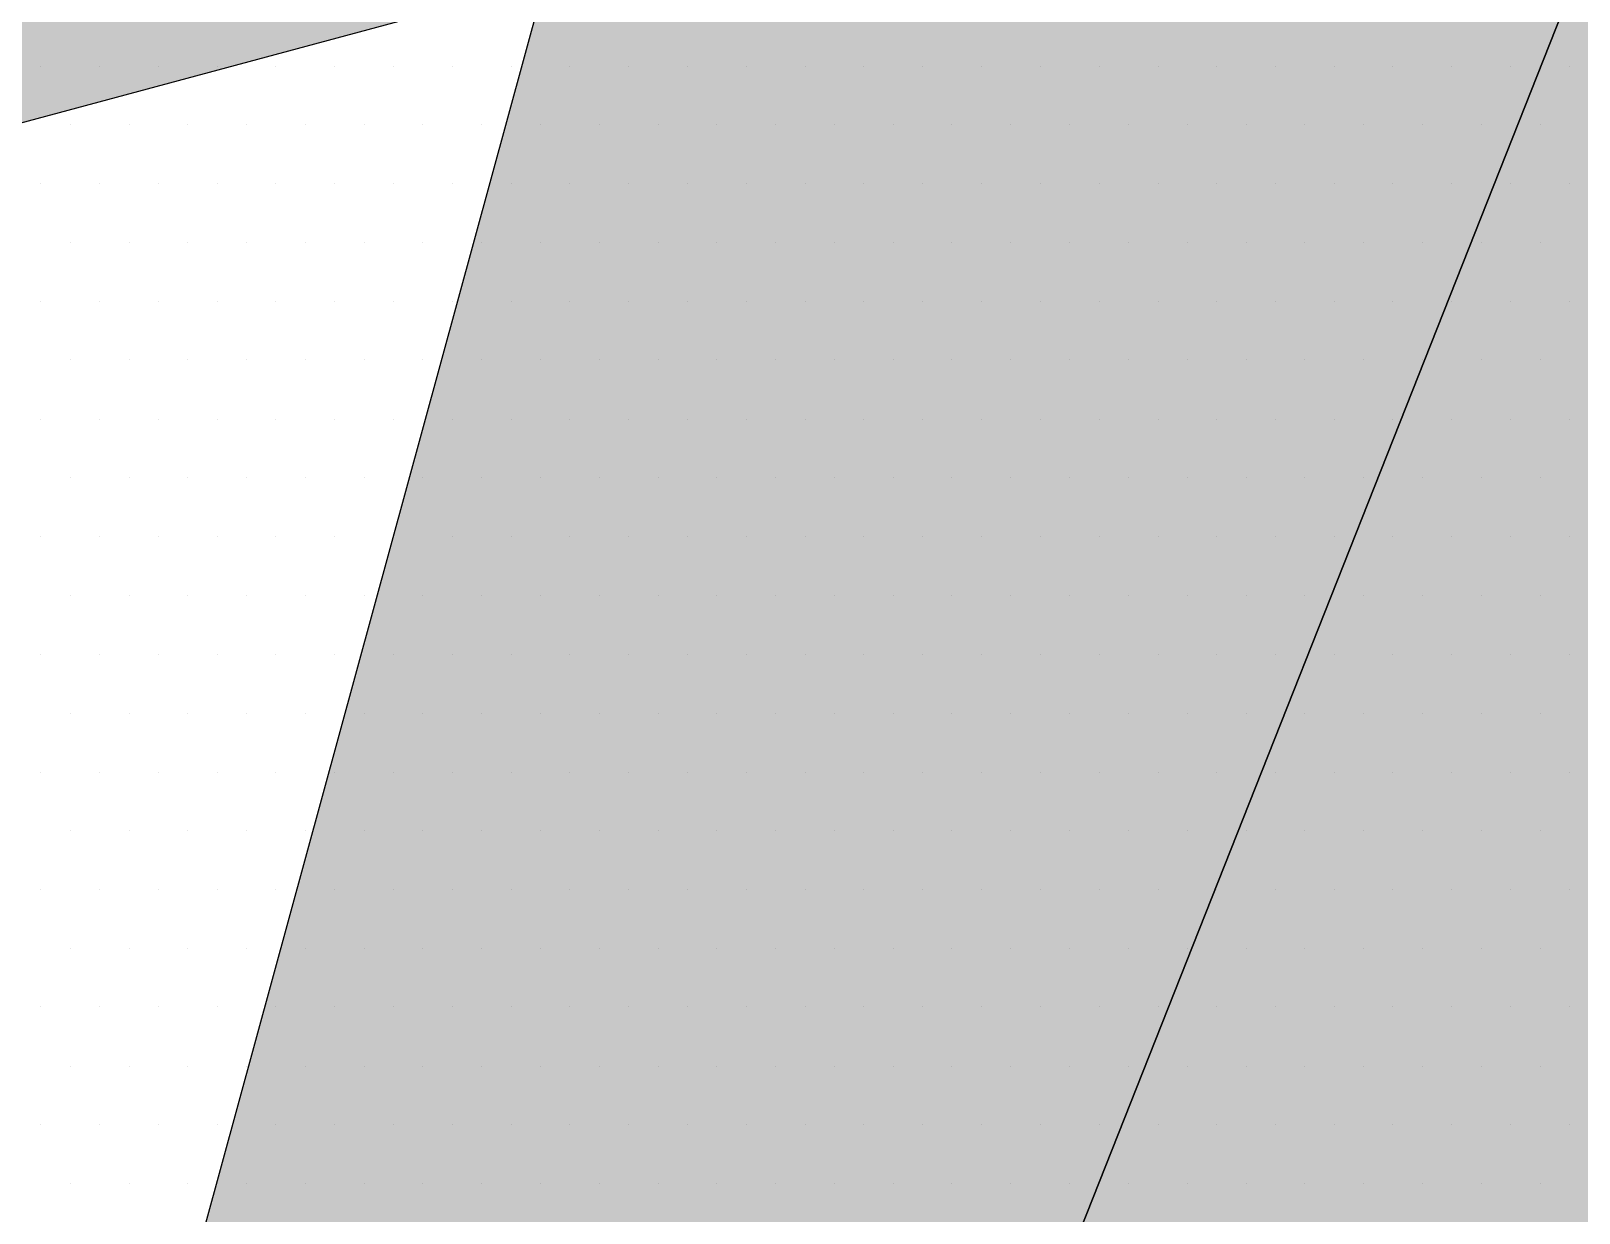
# Paper-space layout 'TOP_A1_00200_01-01-2017_MODELE' of a CAD drawing. Header units: metres. Extents: x 1274 to 2143, y 12 to 312.
# Drawn here: x 2044.582 to 2046.031, y 282.662 to 283.768 of the extents above; entities that cross this region are included whole.
import ezdxf

# ---------------------------------------------------------------- set-up
doc = ezdxf.new("R2010")
doc.units = ezdxf.units.M
doc.header["$LTSCALE"] = 2
doc.set_wipeout_variables(frame=1)
doc.linetypes.add('CACHEX2', pattern=[0.75, 0.5, -0.25])
for name, color, linetype in [('CARTOUCHE', 7, 'Continuous'), ('LOGO', 4, 'Continuous'), ('rosace', 7, 'Continuous')]:
    doc.layers.add(name, color=color, linetype=linetype)

# ---------------------------------------------------------------- blocks, each defined once
blk = doc.blocks.new('A$C715108E3')
at = {"layer": 'LOGO', "color": 131}
for p, q in [((-11.7628, -15.2579), (-11.7628, -15.2579)), ((-11.6713, -15.2579), (-11.6713, -15.2579)), ((-11.5795, -15.2579), (-11.5795, -15.2579)), ((-11.4877, -15.2579), (-11.4877, -15.2579)), ((-11.3966, -15.2579), (-11.3966, -15.2579)), ((-11.3046, -15.2579), (-11.3046, -15.2579)), ((-11.2126, -15.2579), (-11.2126, -15.2579)), ((-11.1213, -15.2579), (-11.1213, -15.2579)), ((-11.0293, -15.2579), (-11.0293, -15.2579)), ((-10.9374, -15.2579), (-10.9374, -15.2579)), ((-10.846, -15.2579), (-10.846, -15.2579)), ((-10.754, -15.2579), (-10.754, -15.2579)), ((-10.6619, -15.2579), (-10.6619, -15.2579)), ((-10.5703, -15.2579), (-10.5703, -15.2579)), ((-10.479, -15.2579), (-10.479, -15.2579)), ((-10.3868, -15.2579), (-10.3868, -15.2579)), ((-10.295, -15.2579), (-10.295, -15.2579)), ((-10.2037, -15.2579), (-10.2037, -15.2579)), ((-10.1117, -15.2579), (-10.1117, -15.2579)), ((-10.0199, -15.2579), (-10.0199, -15.2579)), ((-9.9286, -15.2579), (-9.9286, -15.2579)), ((-9.8369, -15.2579), (-9.8369, -15.2579)), ((-9.7449, -15.2579), (-9.7449, -15.2579)), ((-9.6537, -15.2579), (-9.6537, -15.2579)), ((-9.5616, -15.2579), (-9.5616, -15.2579)), ((-9.4696, -15.2579), (-9.4696, -15.2579)), ((-9.3778, -15.2579), (-9.3778, -15.2579)), ((-11.7174, -15.3493), (-11.7174, -15.3493)), ((-11.6252, -15.3493), (-11.6252, -15.3493)), ((-11.5338, -15.3493), (-11.5338, -15.3493)), ((-11.442, -15.3493), (-11.442, -15.3493)), ((-11.3501, -15.3493), (-11.3501, -15.3493)), ((-11.2587, -15.3493), (-11.2587, -15.3493)), ((-11.1668, -15.3493), (-11.1668, -15.3493)), ((-11.0748, -15.3493), (-11.0748, -15.3493)), ((-10.9835, -15.3493), (-10.9835, -15.3493)), ((-10.8917, -15.3493), (-10.8917, -15.3493)), ((-10.7995, -15.3493), (-10.7995, -15.3493)), ((-10.7084, -15.3493), (-10.7084, -15.3493)), ((-10.6166, -15.3493), (-10.6166, -15.3493)), ((-10.5248, -15.3493), (-10.5248, -15.3493)), ((-10.4327, -15.3493), (-10.4327, -15.3493)), ((-10.3415, -15.3493), (-10.3415, -15.3493)), ((-10.2496, -15.3493), (-10.2496, -15.3493)), ((-10.1578, -15.3493), (-10.1578, -15.3493)), ((-10.0662, -15.3493), (-10.0662, -15.3493)), ((-9.9741, -15.3493), (-9.9741, -15.3493)), ((-9.8823, -15.3493), (-9.8823, -15.3493)), ((-9.7912, -15.3493), (-9.7912, -15.3493)), ((-9.699, -15.3493), (-9.699, -15.3493)), ((-9.6072, -15.3493), (-9.6072, -15.3493)), ((-9.5159, -15.3493), (-9.5159, -15.3493)), ((-9.4239, -15.3493), (-9.4239, -15.3493)), ((-11.7628, -15.4406), (-11.7628, -15.4406)), ((-11.6713, -15.4406), (-11.6713, -15.4406)), ((-11.5795, -15.4406), (-11.5795, -15.4406)), ((-11.4877, -15.4406), (-11.4877, -15.4406)), ((-11.3966, -15.4406), (-11.3966, -15.4406)), ((-11.3046, -15.4406), (-11.3046, -15.4406)), ((-11.2126, -15.4406), (-11.2126, -15.4406)), ((-11.1213, -15.4406), (-11.1213, -15.4406)), ((-11.0293, -15.4406), (-11.0293, -15.4406)), ((-10.9374, -15.4406), (-10.9374, -15.4406)), ((-10.846, -15.4406), (-10.846, -15.4406)), ((-10.754, -15.4406), (-10.754, -15.4406)), ((-10.6619, -15.4406), (-10.6619, -15.4406)), ((-10.5703, -15.4406), (-10.5703, -15.4406)), ((-10.479, -15.4406), (-10.479, -15.4406)), ((-10.3868, -15.4406), (-10.3868, -15.4406)), ((-10.295, -15.4406), (-10.295, -15.4406)), ((-10.2037, -15.4406), (-10.2037, -15.4406)), ((-10.1117, -15.4406), (-10.1117, -15.4406)), ((-10.0199, -15.4406), (-10.0199, -15.4406)), ((-9.9286, -15.4406), (-9.9286, -15.4406)), ((-9.8369, -15.4406), (-9.8369, -15.4406)), ((-9.7449, -15.4406), (-9.7449, -15.4406)), ((-9.6537, -15.4406), (-9.6537, -15.4406)), ((-9.5616, -15.4406), (-9.5616, -15.4406)), ((-9.4696, -15.4406), (-9.4696, -15.4406)), ((-9.3778, -15.4406), (-9.3778, -15.4406)), ((-11.7174, -15.5332), (-11.7174, -15.5332)), ((-11.6252, -15.5332), (-11.6252, -15.5332)), ((-11.5338, -15.5332), (-11.5338, -15.5332)), ((-11.442, -15.5332), (-11.442, -15.5332)), ((-11.3501, -15.5332), (-11.3501, -15.5332)), ((-11.2587, -15.5332), (-11.2587, -15.5332)), ((-11.1668, -15.5332), (-11.1668, -15.5332)), ((-11.0748, -15.5332), (-11.0748, -15.5332)), ((-10.9835, -15.5332), (-10.9835, -15.5332)), ((-10.8917, -15.5332), (-10.8917, -15.5332)), ((-10.7995, -15.5332), (-10.7995, -15.5332)), ((-10.7084, -15.5332), (-10.7084, -15.5332)), ((-10.6166, -15.5332), (-10.6166, -15.5332)), ((-10.5248, -15.5332), (-10.5248, -15.5332)), ((-10.4327, -15.5332), (-10.4327, -15.5332)), ((-10.3415, -15.5332), (-10.3415, -15.5332)), ((-10.2496, -15.5332), (-10.2496, -15.5332)), ((-10.1578, -15.5332), (-10.1578, -15.5332)), ((-10.0662, -15.5332), (-10.0662, -15.5332)), ((-9.9741, -15.5332), (-9.9741, -15.5332)), ((-9.8823, -15.5332), (-9.8823, -15.5332)), ((-9.7912, -15.5332), (-9.7912, -15.5332)), ((-9.699, -15.5332), (-9.699, -15.5332)), ((-9.6072, -15.5332), (-9.6072, -15.5332)), ((-9.5159, -15.5332), (-9.5159, -15.5332)), ((-9.4239, -15.5332), (-9.4239, -15.5332)), ((-11.7628, -15.6246), (-11.7628, -15.6246)), ((-11.6713, -15.6246), (-11.6713, -15.6246)), ((-11.5795, -15.6246), (-11.5795, -15.6246)), ((-11.4877, -15.6246), (-11.4877, -15.6246)), ((-11.3966, -15.6246), (-11.3966, -15.6246)), ((-11.3046, -15.6246), (-11.3046, -15.6246)), ((-11.2126, -15.6246), (-11.2126, -15.6246)), ((-11.1213, -15.6246), (-11.1213, -15.6246)), ((-11.0293, -15.6246), (-11.0293, -15.6246)), ((-10.9374, -15.6246), (-10.9374, -15.6246)), ((-10.846, -15.6246), (-10.846, -15.6246)), ((-10.754, -15.6246), (-10.754, -15.6246)), ((-10.6619, -15.6246), (-10.6619, -15.6246)), ((-10.5703, -15.6246), (-10.5703, -15.6246)), ((-10.479, -15.6246), (-10.479, -15.6246)), ((-10.3868, -15.6246), (-10.3868, -15.6246)), ((-10.295, -15.6246), (-10.295, -15.6246)), ((-10.2037, -15.6246), (-10.2037, -15.6246)), ((-10.1117, -15.6246), (-10.1117, -15.6246)), ((-10.0199, -15.6246), (-10.0199, -15.6246)), ((-9.9286, -15.6246), (-9.9286, -15.6246)), ((-9.8369, -15.6246), (-9.8369, -15.6246)), ((-9.7449, -15.6246), (-9.7449, -15.6246)), ((-9.6537, -15.6246), (-9.6537, -15.6246)), ((-9.5616, -15.6246), (-9.5616, -15.6246)), ((-9.4696, -15.6246), (-9.4696, -15.6246)), ((-9.3778, -15.6246), (-9.3778, -15.6246)), ((-11.7174, -15.7159), (-11.7174, -15.7159)), ((-11.6252, -15.7159), (-11.6252, -15.7159)), ((-11.5338, -15.7159), (-11.5338, -15.7159)), ((-11.442, -15.7159), (-11.442, -15.7159)), ((-11.3501, -15.7159), (-11.3501, -15.7159)), ((-11.2587, -15.7159), (-11.2587, -15.7159)), ((-11.1668, -15.7159), (-11.1668, -15.7159)), ((-11.0748, -15.7159), (-11.0748, -15.7159)), ((-10.9835, -15.7159), (-10.9835, -15.7159)), ((-10.8917, -15.7159), (-10.8917, -15.7159)), ((-10.7995, -15.7159), (-10.7995, -15.7159)), ((-10.7084, -15.7159), (-10.7084, -15.7159)), ((-10.6166, -15.7159), (-10.6166, -15.7159)), ((-10.5248, -15.7159), (-10.5248, -15.7159)), ((-10.4327, -15.7159), (-10.4327, -15.7159)), ((-10.3415, -15.7159), (-10.3415, -15.7159)), ((-10.2496, -15.7159), (-10.2496, -15.7159)), ((-10.1578, -15.7159), (-10.1578, -15.7159)), ((-10.0662, -15.7159), (-10.0662, -15.7159)), ((-9.9741, -15.7159), (-9.9741, -15.7159)), ((-9.8823, -15.7159), (-9.8823, -15.7159)), ((-9.7912, -15.7159), (-9.7912, -15.7159)), ((-9.699, -15.7159), (-9.699, -15.7159)), ((-9.6072, -15.7159), (-9.6072, -15.7159)), ((-9.5159, -15.7159), (-9.5159, -15.7159)), ((-9.4239, -15.7159), (-9.4239, -15.7159)), ((-11.7628, -15.8081), (-11.7628, -15.8081)), ((-11.6713, -15.8081), (-11.6713, -15.8081)), ((-11.5795, -15.8081), (-11.5795, -15.8081)), ((-11.4877, -15.8081), (-11.4877, -15.8081)), ((-11.3966, -15.8081), (-11.3966, -15.8081)), ((-11.3046, -15.8081), (-11.3046, -15.8081)), ((-11.2126, -15.8081), (-11.2126, -15.8081)), ((-11.1213, -15.8081), (-11.1213, -15.8081)), ((-11.0293, -15.8081), (-11.0293, -15.8081)), ((-10.9374, -15.8081), (-10.9374, -15.8081)), ((-10.846, -15.8081), (-10.846, -15.8081)), ((-10.754, -15.8081), (-10.754, -15.8081)), ((-10.6619, -15.8081), (-10.6619, -15.8081)), ((-10.5703, -15.8081), (-10.5703, -15.8081)), ((-10.479, -15.8081), (-10.479, -15.8081)), ((-10.3868, -15.8081), (-10.3868, -15.8081)), ((-10.295, -15.8081), (-10.295, -15.8081)), ((-10.2037, -15.8081), (-10.2037, -15.8081)), ((-10.1117, -15.8081), (-10.1117, -15.8081)), ((-10.0199, -15.8081), (-10.0199, -15.8081)), ((-9.9286, -15.8081), (-9.9286, -15.8081)), ((-9.8369, -15.8081), (-9.8369, -15.8081)), ((-9.7449, -15.8081), (-9.7449, -15.8081)), ((-9.6537, -15.8081), (-9.6537, -15.8081)), ((-9.5616, -15.8081), (-9.5616, -15.8081)), ((-9.4696, -15.8081), (-9.4696, -15.8081)), ((-9.3778, -15.8081), (-9.3778, -15.8081)), ((-11.7174, -15.8996), (-11.7174, -15.8996)), ((-11.6252, -15.8996), (-11.6252, -15.8996)), ((-11.5338, -15.8996), (-11.5338, -15.8996)), ((-11.442, -15.8996), (-11.442, -15.8996)), ((-11.3501, -15.8996), (-11.3501, -15.8996)), ((-11.2587, -15.8996), (-11.2587, -15.8996)), ((-11.1668, -15.8996), (-11.1668, -15.8996)), ((-11.0748, -15.8996), (-11.0748, -15.8996)), ((-10.9835, -15.8996), (-10.9835, -15.8996)), ((-10.8917, -15.8996), (-10.8917, -15.8996)), ((-10.7995, -15.8996), (-10.7995, -15.8996)), ((-10.7084, -15.8996), (-10.7084, -15.8996)), ((-10.6166, -15.8996), (-10.6166, -15.8996)), ((-10.5248, -15.8996), (-10.5248, -15.8996)), ((-10.4327, -15.8996), (-10.4327, -15.8996)), ((-10.3415, -15.8996), (-10.3415, -15.8996)), ((-10.2496, -15.8996), (-10.2496, -15.8996)), ((-10.1578, -15.8996), (-10.1578, -15.8996)), ((-10.0662, -15.8996), (-10.0662, -15.8996)), ((-9.9741, -15.8996), (-9.9741, -15.8996)), ((-9.8823, -15.8996), (-9.8823, -15.8996)), ((-9.7912, -15.8996), (-9.7912, -15.8996)), ((-9.699, -15.8996), (-9.699, -15.8996)), ((-9.6072, -15.8996), (-9.6072, -15.8996)), ((-9.5159, -15.8996), (-9.5159, -15.8996)), ((-9.4239, -15.8996), (-9.4239, -15.8996)), ((-11.7628, -15.991), (-11.7628, -15.991)), ((-11.6713, -15.991), (-11.6713, -15.991)), ((-11.5795, -15.991), (-11.5795, -15.991)), ((-11.4877, -15.991), (-11.4877, -15.991)), ((-11.3966, -15.991), (-11.3966, -15.991)), ((-11.3046, -15.991), (-11.3046, -15.991)), ((-11.2126, -15.991), (-11.2126, -15.991)), ((-11.1213, -15.991), (-11.1213, -15.991)), ((-11.0293, -15.991), (-11.0293, -15.991)), ((-10.9374, -15.991), (-10.9374, -15.991)), ((-10.846, -15.991), (-10.846, -15.991)), ((-10.754, -15.991), (-10.754, -15.991)), ((-10.6619, -15.991), (-10.6619, -15.991)), ((-10.5703, -15.991), (-10.5703, -15.991)), ((-10.479, -15.991), (-10.479, -15.991)), ((-10.3868, -15.991), (-10.3868, -15.991)), ((-10.295, -15.991), (-10.295, -15.991)), ((-10.2037, -15.991), (-10.2037, -15.991)), ((-10.1117, -15.991), (-10.1117, -15.991)), ((-10.0199, -15.991), (-10.0199, -15.991)), ((-9.9286, -15.991), (-9.9286, -15.991)), ((-9.8369, -15.991), (-9.8369, -15.991)), ((-9.7449, -15.991), (-9.7449, -15.991)), ((-9.6537, -15.991), (-9.6537, -15.991)), ((-9.5616, -15.991), (-9.5616, -15.991)), ((-9.4696, -15.991), (-9.4696, -15.991)), ((-9.3778, -15.991), (-9.3778, -15.991)), ((-11.7174, -16.0834), (-11.7174, -16.0834)), ((-11.6252, -16.0834), (-11.6252, -16.0834)), ((-11.5338, -16.0834), (-11.5338, -16.0834)), ((-11.442, -16.0834), (-11.442, -16.0834)), ((-11.3501, -16.0834), (-11.3501, -16.0834)), ((-11.2587, -16.0834), (-11.2587, -16.0834)), ((-11.1668, -16.0834), (-11.1668, -16.0834)), ((-11.0748, -16.0834), (-11.0748, -16.0834)), ((-10.9835, -16.0834), (-10.9835, -16.0834)), ((-10.8917, -16.0834), (-10.8917, -16.0834)), ((-10.7995, -16.0834), (-10.7995, -16.0834)), ((-10.7084, -16.0834), (-10.7084, -16.0834)), ((-10.6166, -16.0834), (-10.6166, -16.0834)), ((-10.5248, -16.0834), (-10.5248, -16.0834)), ((-10.4327, -16.0834), (-10.4327, -16.0834)), ((-10.3415, -16.0834), (-10.3415, -16.0834)), ((-10.2496, -16.0834), (-10.2496, -16.0834)), ((-10.1578, -16.0834), (-10.1578, -16.0834)), ((-10.0662, -16.0834), (-10.0662, -16.0834)), ((-9.9741, -16.0834), (-9.9741, -16.0834)), ((-9.8823, -16.0834), (-9.8823, -16.0834)), ((-9.7912, -16.0834), (-9.7912, -16.0834)), ((-9.699, -16.0834), (-9.699, -16.0834)), ((-9.6072, -16.0834), (-9.6072, -16.0834)), ((-9.5159, -16.0834), (-9.5159, -16.0834)), ((-9.4239, -16.0834), (-9.4239, -16.0834)), ((-11.7628, -16.1747), (-11.7628, -16.1747)), ((-11.6713, -16.1747), (-11.6713, -16.1747)), ((-11.5795, -16.1747), (-11.5795, -16.1747)), ((-11.4877, -16.1747), (-11.4877, -16.1747)), ((-11.3966, -16.1747), (-11.3966, -16.1747)), ((-11.3046, -16.1747), (-11.3046, -16.1747)), ((-11.2126, -16.1747), (-11.2126, -16.1747)), ((-11.1213, -16.1747), (-11.1213, -16.1747)), ((-11.0293, -16.1747), (-11.0293, -16.1747)), ((-10.9374, -16.1747), (-10.9374, -16.1747)), ((-10.846, -16.1747), (-10.846, -16.1747)), ((-10.754, -16.1747), (-10.754, -16.1747)), ((-10.6619, -16.1747), (-10.6619, -16.1747)), ((-10.5703, -16.1747), (-10.5703, -16.1747)), ((-10.479, -16.1747), (-10.479, -16.1747)), ((-10.3868, -16.1747), (-10.3868, -16.1747)), ((-10.295, -16.1747), (-10.295, -16.1747)), ((-10.2037, -16.1747), (-10.2037, -16.1747)), ((-10.1117, -16.1747), (-10.1117, -16.1747)), ((-10.0199, -16.1747), (-10.0199, -16.1747)), ((-9.9286, -16.1747), (-9.9286, -16.1747)), ((-9.8369, -16.1747), (-9.8369, -16.1747)), ((-9.7449, -16.1747), (-9.7449, -16.1747)), ((-9.6537, -16.1747), (-9.6537, -16.1747)), ((-9.5616, -16.1747), (-9.5616, -16.1747)), ((-9.4696, -16.1747), (-9.4696, -16.1747)), ((-9.3778, -16.1747), (-9.3778, -16.1747)), ((-11.7174, -16.2673), (-11.7174, -16.2673)), ((-11.6252, -16.2673), (-11.6252, -16.2673)), ((-11.5338, -16.2673), (-11.5338, -16.2673)), ((-11.442, -16.2673), (-11.442, -16.2673)), ((-11.3501, -16.2673), (-11.3501, -16.2673)), ((-11.2587, -16.2673), (-11.2587, -16.2673)), ((-11.1668, -16.2673), (-11.1668, -16.2673)), ((-11.0748, -16.2673), (-11.0748, -16.2673)), ((-10.9835, -16.2673), (-10.9835, -16.2673)), ((-10.8917, -16.2673), (-10.8917, -16.2673)), ((-10.7995, -16.2673), (-10.7995, -16.2673)), ((-10.7084, -16.2673), (-10.7084, -16.2673)), ((-10.6166, -16.2673), (-10.6166, -16.2673)), ((-10.5248, -16.2673), (-10.5248, -16.2673)), ((-10.4327, -16.2673), (-10.4327, -16.2673)), ((-10.3415, -16.2673), (-10.3415, -16.2673)), ((-10.2496, -16.2673), (-10.2496, -16.2673)), ((-10.1578, -16.2673), (-10.1578, -16.2673)), ((-10.0662, -16.2673), (-10.0662, -16.2673)), ((-9.9741, -16.2673), (-9.9741, -16.2673)), ((-9.8823, -16.2673), (-9.8823, -16.2673)), ((-9.7912, -16.2673), (-9.7912, -16.2673)), ((-9.699, -16.2673), (-9.699, -16.2673)), ((-9.6072, -16.2673), (-9.6072, -16.2673)), ((-9.5159, -16.2673), (-9.5159, -16.2673)), ((-9.4239, -16.2673), (-9.4239, -16.2673)), ((-11.7628, -16.3587), (-11.7628, -16.3587)), ((-11.6713, -16.3587), (-11.6713, -16.3587)), ((-11.5795, -16.3587), (-11.5795, -16.3587)), ((-11.4877, -16.3587), (-11.4877, -16.3587)), ((-11.3966, -16.3587), (-11.3966, -16.3587)), ((-11.3046, -16.3587), (-11.3046, -16.3587)), ((-11.2126, -16.3587), (-11.2126, -16.3587)), ((-11.1213, -16.3587), (-11.1213, -16.3587)), ((-11.0293, -16.3587), (-11.0293, -16.3587)), ((-10.9374, -16.3587), (-10.9374, -16.3587)), ((-10.846, -16.3587), (-10.846, -16.3587)), ((-10.754, -16.3587), (-10.754, -16.3587)), ((-10.6619, -16.3587), (-10.6619, -16.3587)), ((-10.5703, -16.3587), (-10.5703, -16.3587)), ((-10.479, -16.3587), (-10.479, -16.3587)), ((-10.3868, -16.3587), (-10.3868, -16.3587)), ((-10.295, -16.3587), (-10.295, -16.3587)), ((-10.2037, -16.3587), (-10.2037, -16.3587)), ((-10.1117, -16.3587), (-10.1117, -16.3587)), ((-10.0199, -16.3587), (-10.0199, -16.3587)), ((-9.9286, -16.3587), (-9.9286, -16.3587)), ((-9.8369, -16.3587), (-9.8369, -16.3587)), ((-9.7449, -16.3587), (-9.7449, -16.3587)), ((-9.6537, -16.3587), (-9.6537, -16.3587)), ((-9.5616, -16.3587), (-9.5616, -16.3587)), ((-9.4696, -16.3587), (-9.4696, -16.3587)), ((-9.3778, -16.3587), (-9.3778, -16.3587)), ((-11.7174, -16.45), (-11.7174, -16.45)), ((-11.6252, -16.45), (-11.6252, -16.45)), ((-11.5338, -16.45), (-11.5338, -16.45)), ((-11.442, -16.45), (-11.442, -16.45)), ((-11.3501, -16.45), (-11.3501, -16.45)), ((-11.2587, -16.45), (-11.2587, -16.45)), ((-11.1668, -16.45), (-11.1668, -16.45)), ((-11.0748, -16.45), (-11.0748, -16.45)), ((-10.9835, -16.45), (-10.9835, -16.45)), ((-10.8917, -16.45), (-10.8917, -16.45)), ((-10.7995, -16.45), (-10.7995, -16.45)), ((-10.7084, -16.45), (-10.7084, -16.45)), ((-10.6166, -16.45), (-10.6166, -16.45)), ((-10.5248, -16.45), (-10.5248, -16.45)), ((-10.4327, -16.45), (-10.4327, -16.45)), ((-10.3415, -16.45), (-10.3415, -16.45)), ((-10.2496, -16.45), (-10.2496, -16.45)), ((-10.1578, -16.45), (-10.1578, -16.45)), ((-10.0662, -16.45), (-10.0662, -16.45)), ((-9.9741, -16.45), (-9.9741, -16.45)), ((-9.8823, -16.45), (-9.8823, -16.45)), ((-9.7912, -16.45), (-9.7912, -16.45)), ((-9.699, -16.45), (-9.699, -16.45)), ((-9.6072, -16.45), (-9.6072, -16.45)), ((-9.5159, -16.45), (-9.5159, -16.45)), ((-9.4239, -16.45), (-9.4239, -16.45)), ((-11.7628, -16.5424), (-11.7628, -16.5424)), ((-11.6713, -16.5424), (-11.6713, -16.5424)), ((-11.5795, -16.5424), (-11.5795, -16.5424)), ((-11.4877, -16.5424), (-11.4877, -16.5424)), ((-11.3966, -16.5424), (-11.3966, -16.5424)), ((-11.3046, -16.5424), (-11.3046, -16.5424)), ((-11.2126, -16.5424), (-11.2126, -16.5424)), ((-11.1213, -16.5424), (-11.1213, -16.5424)), ((-11.0293, -16.5424), (-11.0293, -16.5424)), ((-10.9374, -16.5424), (-10.9374, -16.5424)), ((-10.846, -16.5424), (-10.846, -16.5424)), ((-10.754, -16.5424), (-10.754, -16.5424)), ((-10.6619, -16.5424), (-10.6619, -16.5424)), ((-10.5703, -16.5424), (-10.5703, -16.5424)), ((-10.479, -16.5424), (-10.479, -16.5424)), ((-10.3868, -16.5424), (-10.3868, -16.5424)), ((-10.295, -16.5424), (-10.295, -16.5424)), ((-10.2037, -16.5424), (-10.2037, -16.5424)), ((-10.1117, -16.5424), (-10.1117, -16.5424)), ((-10.0199, -16.5424), (-10.0199, -16.5424)), ((-9.9286, -16.5424), (-9.9286, -16.5424)), ((-9.8369, -16.5424), (-9.8369, -16.5424)), ((-9.7449, -16.5424), (-9.7449, -16.5424)), ((-9.6537, -16.5424), (-9.6537, -16.5424)), ((-9.5616, -16.5424), (-9.5616, -16.5424)), ((-9.4696, -16.5424), (-9.4696, -16.5424)), ((-9.3778, -16.5424), (-9.3778, -16.5424)), ((-11.7174, -16.6339), (-11.7174, -16.6339)), ((-11.6252, -16.6339), (-11.6252, -16.6339)), ((-11.5338, -16.6339), (-11.5338, -16.6339)), ((-11.442, -16.6339), (-11.442, -16.6339)), ((-11.3501, -16.6339), (-11.3501, -16.6339)), ((-11.2587, -16.6339), (-11.2587, -16.6339)), ((-11.1668, -16.6339), (-11.1668, -16.6339)), ((-11.0748, -16.6339), (-11.0748, -16.6339)), ((-10.9835, -16.6339), (-10.9835, -16.6339)), ((-10.8917, -16.6339), (-10.8917, -16.6339)), ((-10.7995, -16.6339), (-10.7995, -16.6339)), ((-10.7084, -16.6339), (-10.7084, -16.6339)), ((-10.6166, -16.6339), (-10.6166, -16.6339)), ((-10.5248, -16.6339), (-10.5248, -16.6339)), ((-10.4327, -16.6339), (-10.4327, -16.6339)), ((-10.3415, -16.6339), (-10.3415, -16.6339)), ((-10.2496, -16.6339), (-10.2496, -16.6339)), ((-10.1578, -16.6339), (-10.1578, -16.6339)), ((-10.0662, -16.6339), (-10.0662, -16.6339)), ((-9.9741, -16.6339), (-9.9741, -16.6339)), ((-9.8823, -16.6339), (-9.8823, -16.6339)), ((-9.7912, -16.6339), (-9.7912, -16.6339)), ((-9.699, -16.6339), (-9.699, -16.6339)), ((-9.6072, -16.6339), (-9.6072, -16.6339)), ((-9.5159, -16.6339), (-9.5159, -16.6339)), ((-9.4239, -16.6339), (-9.4239, -16.6339)), ((-11.7628, -16.7251), (-11.7628, -16.7251)), ((-11.6713, -16.7251), (-11.6713, -16.7251)), ((-11.5795, -16.7251), (-11.5795, -16.7251)), ((-11.4877, -16.7251), (-11.4877, -16.7251)), ((-11.3966, -16.7251), (-11.3966, -16.7251)), ((-11.3046, -16.7251), (-11.3046, -16.7251)), ((-11.2126, -16.7251), (-11.2126, -16.7251)), ((-11.1213, -16.7251), (-11.1213, -16.7251)), ((-11.0293, -16.7251), (-11.0293, -16.7251)), ((-10.9374, -16.7251), (-10.9374, -16.7251)), ((-10.846, -16.7251), (-10.846, -16.7251)), ((-10.754, -16.7251), (-10.754, -16.7251)), ((-10.6619, -16.7251), (-10.6619, -16.7251)), ((-10.5703, -16.7251), (-10.5703, -16.7251)), ((-10.479, -16.7251), (-10.479, -16.7251)), ((-10.3868, -16.7251), (-10.3868, -16.7251)), ((-10.295, -16.7251), (-10.295, -16.7251)), ((-10.2037, -16.7251), (-10.2037, -16.7251)), ((-10.1117, -16.7251), (-10.1117, -16.7251)), ((-10.0199, -16.7251), (-10.0199, -16.7251)), ((-9.9286, -16.7251), (-9.9286, -16.7251)), ((-9.8369, -16.7251), (-9.8369, -16.7251)), ((-9.7449, -16.7251), (-9.7449, -16.7251)), ((-9.6537, -16.7251), (-9.6537, -16.7251)), ((-9.5616, -16.7251), (-9.5616, -16.7251)), ((-9.4696, -16.7251), (-9.4696, -16.7251)), ((-9.3778, -16.7251), (-9.3778, -16.7251)), ((-11.7174, -16.8175), (-11.7174, -16.8175)), ((-11.6252, -16.8175), (-11.6252, -16.8175)), ((-11.5338, -16.8175), (-11.5338, -16.8175)), ((-11.442, -16.8175), (-11.442, -16.8175)), ((-11.3501, -16.8175), (-11.3501, -16.8175)), ((-11.2587, -16.8175), (-11.2587, -16.8175)), ((-11.1668, -16.8175), (-11.1668, -16.8175)), ((-11.0748, -16.8175), (-11.0748, -16.8175)), ((-10.9835, -16.8175), (-10.9835, -16.8175)), ((-10.8917, -16.8175), (-10.8917, -16.8175)), ((-10.7995, -16.8175), (-10.7995, -16.8175)), ((-10.7084, -16.8175), (-10.7084, -16.8175)), ((-10.6166, -16.8175), (-10.6166, -16.8175)), ((-10.5248, -16.8175), (-10.5248, -16.8175)), ((-10.4327, -16.8175), (-10.4327, -16.8175)), ((-10.3415, -16.8175), (-10.3415, -16.8175)), ((-10.2496, -16.8175), (-10.2496, -16.8175)), ((-10.1578, -16.8175), (-10.1578, -16.8175)), ((-10.0662, -16.8175), (-10.0662, -16.8175)), ((-9.9741, -16.8175), (-9.9741, -16.8175)), ((-9.8823, -16.8175), (-9.8823, -16.8175)), ((-9.7912, -16.8175), (-9.7912, -16.8175)), ((-9.699, -16.8175), (-9.699, -16.8175)), ((-9.6072, -16.8175), (-9.6072, -16.8175)), ((-9.5159, -16.8175), (-9.5159, -16.8175)), ((-9.4239, -16.8175), (-9.4239, -16.8175)), ((-11.7628, -16.909), (-11.7628, -16.909)), ((-11.6713, -16.909), (-11.6713, -16.909)), ((-11.5795, -16.909), (-11.5795, -16.909)), ((-11.4877, -16.909), (-11.4877, -16.909)), ((-11.3966, -16.909), (-11.3966, -16.909)), ((-11.3046, -16.909), (-11.3046, -16.909)), ((-11.2126, -16.909), (-11.2126, -16.909)), ((-11.1213, -16.909), (-11.1213, -16.909)), ((-11.0293, -16.909), (-11.0293, -16.909)), ((-10.9374, -16.909), (-10.9374, -16.909)), ((-10.846, -16.909), (-10.846, -16.909)), ((-10.754, -16.909), (-10.754, -16.909)), ((-10.6619, -16.909), (-10.6619, -16.909)), ((-10.5703, -16.909), (-10.5703, -16.909)), ((-10.479, -16.909), (-10.479, -16.909)), ((-10.3868, -16.909), (-10.3868, -16.909)), ((-10.295, -16.909), (-10.295, -16.909)), ((-10.2037, -16.909), (-10.2037, -16.909)), ((-10.1117, -16.909), (-10.1117, -16.909)), ((-10.0199, -16.909), (-10.0199, -16.909)), ((-9.9286, -16.909), (-9.9286, -16.909)), ((-9.8369, -16.909), (-9.8369, -16.909)), ((-9.7449, -16.909), (-9.7449, -16.909)), ((-9.6537, -16.909), (-9.6537, -16.909)), ((-9.5616, -16.909), (-9.5616, -16.909)), ((-9.4696, -16.909), (-9.4696, -16.909)), ((-9.3778, -16.909), (-9.3778, -16.909)), ((-11.7174, -17.0003), (-11.7174, -17.0003)), ((-11.6252, -17.0003), (-11.6252, -17.0003)), ((-11.5338, -17.0003), (-11.5338, -17.0003)), ((-11.442, -17.0003), (-11.442, -17.0003)), ((-11.3501, -17.0003), (-11.3501, -17.0003)), ((-11.2587, -17.0003), (-11.2587, -17.0003)), ((-11.1668, -17.0003), (-11.1668, -17.0003)), ((-11.0748, -17.0003), (-11.0748, -17.0003)), ((-10.9835, -17.0003), (-10.9835, -17.0003)), ((-10.8917, -17.0003), (-10.8917, -17.0003)), ((-10.7995, -17.0003), (-10.7995, -17.0003)), ((-10.7084, -17.0003), (-10.7084, -17.0003)), ((-10.6166, -17.0003), (-10.6166, -17.0003)), ((-10.5248, -17.0003), (-10.5248, -17.0003)), ((-10.4327, -17.0003), (-10.4327, -17.0003)), ((-10.3415, -17.0003), (-10.3415, -17.0003)), ((-10.2496, -17.0003), (-10.2496, -17.0003)), ((-10.1578, -17.0003), (-10.1578, -17.0003)), ((-10.0662, -17.0003), (-10.0662, -17.0003)), ((-9.9741, -17.0003), (-9.9741, -17.0003)), ((-9.8823, -17.0003), (-9.8823, -17.0003)), ((-9.7912, -17.0003), (-9.7912, -17.0003)), ((-9.699, -17.0003), (-9.699, -17.0003)), ((-9.6072, -17.0003), (-9.6072, -17.0003)), ((-9.5159, -17.0003), (-9.5159, -17.0003)), ((-9.4239, -17.0003), (-9.4239, -17.0003))]:
    blk.add_line(p, q, dxfattribs=at)
blk = doc.blocks.new('A$C581E6685')
at = {"layer": 'rosace'}
for color, points in [(140, [(-45.3965, 37.4846), (-41.9745, 25.9278), (-41.7809, 23.8865), (-42.0615, 23.3525), (-44.9268, 21.9767), (-53.1072, 18.3767), (-40.8028, 21.6905), (-39.5666, 22.0268), (-38.2746, 22.2236), (-38.1337, 21.2132), (-33.6363, 11.1845), (-36.0802, 21.4612), (-37.3405, 24.3346), (-37.4251, 24.9804), (-36.9477, 25.4853), (-26.3566, 30.2032), (-37.8747, 26.8339), (-39.7286, 26.4119), (-40.3751, 26.6371), (-40.684, 26.8894)]), (40, [(-39.8519, 24.2064), (-46.2303, 8.0935), (-42.1559, 23.0023)]), (32, [(-39.8519, 24.2064), (-38.5844, 21.5046), (-46.2303, 8.0935)])]:
    blk.add_hatch(color=color, dxfattribs=at).paths.add_polyline_path(points)
at = {"layer": 'rosace', "color": 140}
blk.add_lwpolyline([(-45.3965, 37.4846), (-41.9745, 25.9278), (-41.7804, 23.8865), (-42.0615, 23.3525), (-44.9268, 21.9767), (-53.1072, 18.3767), (-40.8028, 21.6905), (-39.5666, 22.0268), (-38.2739, 22.2236), (-38.1337, 21.2132), (-33.6358, 11.1845), (-36.0802, 21.4612), (-37.3405, 24.3346), (-37.4251, 24.9804), (-36.9477, 25.4853), (-26.3566, 30.2032), (-37.8741, 26.8339), (-39.7286, 26.4119), (-40.3748, 26.6371), (-40.6836, 26.8894)], close=True, dxfattribs=at)
at = {"layer": 'rosace', "color": 40}
blk.add_lwpolyline([(-39.8519, 24.2064), (-46.2303, 8.0935), (-42.1559, 23.0023)], close=True, dxfattribs=at)
at = {"layer": 'rosace', "color": 32}
blk.add_lwpolyline([(-39.8519, 24.2064), (-38.584, 21.5046), (-46.2303, 8.0935)], close=True, dxfattribs=at)
at = {"layer": 'rosace', "color": 32, "linetype": 'CACHEX2', "ltscale": 1.5}
blk.add_ellipse((-38.0538, 23.8138), major_axis=(-19.0311, -3.534), ratio=0.590567, dxfattribs=at)
at = {"layer": 'rosace', "color": 32}
blk.add_ellipse((-37.6144, 23.8499), major_axis=(-13.5768, -4.2839), ratio=0.791971, dxfattribs=at)
at = {"layer": 'CARTOUCHE'}
blk.add_blockref('A$C715108E3', (-31.6739, 36.3189), dxfattribs=at)
blk = doc.blocks.new('A$C4D68259D')
blk.add_wipeout([(0, 25.6223), (0.1652, 26.7367), (0.7383, 27.8861), (1.6708, 28.7909), (2.8466, 29.3316), (3.5435, 29.4509), (3.5435, 29.4509), (94.9287, 29.4623), (96.0552, 29.2902), (97.2167, 28.6987), (97.7035, 28.2661), (98.0951, 27.7798), (98.6162, 26.658), (98.7362, 26.0362), (98.7516, 25.8527), (98.7585, 3.8387), (98.5719, 2.6574), (98.0189, 1.5743), (97.5848, 1.0765), (97.1232, 0.6959), (95.9338, 0.1366), (95.4142, 0.0321), (95.1105, 0.0048), (3.7555, 0.0009), (2.7133, 0.169), (1.5147, 0.7841), (0.6714, 1.6707), (0.147, 2.7876), (0.0063, 3.6209)]).dxf.layer = 'CARTOUCHE'
at = {"layer": 'CARTOUCHE'}
blk.add_rational_spline([(0, 25.6223), (0, 14.7312), (0, 3.84), (0, 0), (3.84, 0), (49.3793, 0), (94.9185, 0), (98.7585, 0), (98.7585, 3.84), (98.7585, 14.7312), (98.7585, 25.6223), (98.7585, 29.4623), (94.9185, 29.4623), (49.3793, 29.4623), (3.84, 29.4623), (0, 29.4623), (0, 25.6223)], [1, 1, 1, 0.707106781187, 1, 1, 1, 0.707106781187, 1, 1, 1, 0.707106781187, 1, 1, 1, 0.707106781187, 1], degree=2, knots=[0, 0, 0, 1, 1, 2.570796, 2.570796, 3.570796, 3.570796, 5.141593, 5.141593, 6.141593, 6.141593, 7.712389, 7.712389, 8.712389, 8.712389, 10.283185, 10.283185, 10.283185], dxfattribs=at)
at = {"layer": 'CARTOUCHE', "xscale": 0.6, "yscale": 0.6, "zscale": 0.6}
blk.add_blockref('A$C581E6685', (37.2707, 1.3806), dxfattribs=at)

psp = doc.layouts.new('TOP_A1_00200_01-01-2017_MODELE')

# ---------------------------------------------------------------- block references
at = {"layer": 'rosace'}
psp.add_blockref('A$C4D68259D', (2033.3828, 269.7177), dxfattribs=at)

doc.saveas('drawing.dxf')
